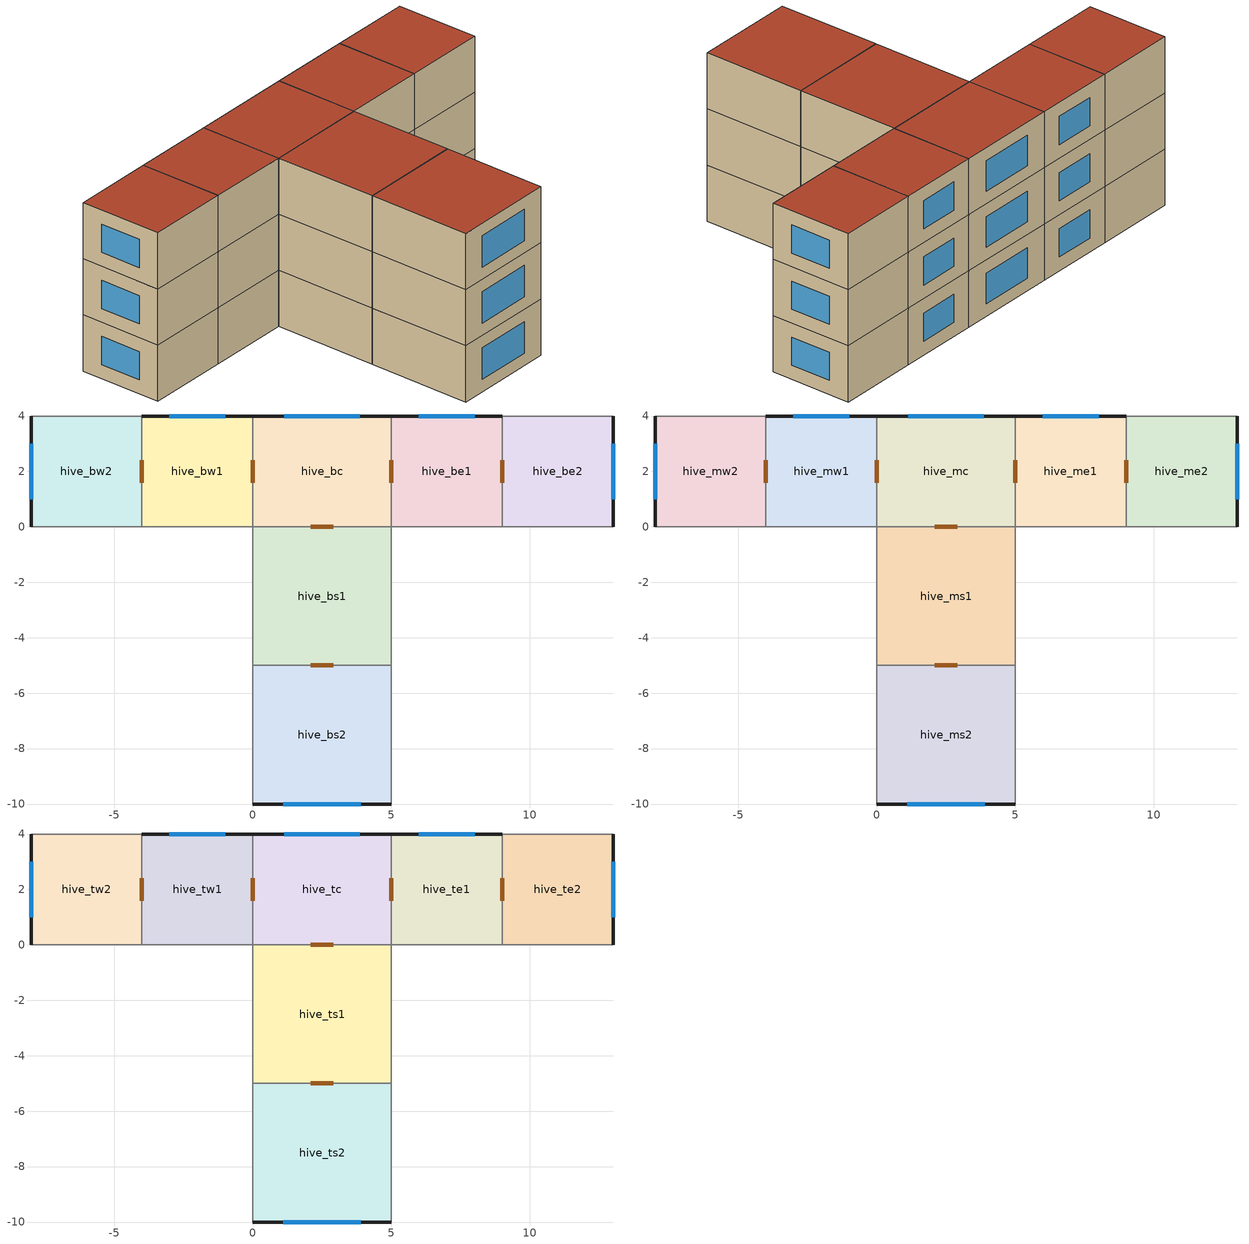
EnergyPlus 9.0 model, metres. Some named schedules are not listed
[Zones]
hive_bc
 floor othersideconditionsmodel (floor): 5,4 5,0 0,0 0,4 z2.7
 wall outside (ext_wall): 5,4 0,4 z2.7:5.4
 wall to hive_bs1 (int_wall): 0,0 5,0 z2.7:5.4
 wall to hive_be1 (int_wall): 5,0 5,4 z2.7:5.4
 wall to hive_bw1 (int_wall): 0,4 0,0 z2.7:5.4
 window (simple_window): 3.86,4 1.14,4 z3.32:4.78
 door inside (door_3_cm): 2.1,0 2.9,0 / 5,1.6 5,2.4 / 0,2.4 0,1.6 z2.7:4.8
hive_bs1
 floor othersideconditionsmodel (floor): 5,0 5,-5 0,-5 0,0 z2.7
 wall to hive_bs2 (int_wall): 0,-5 5,-5 z2.7:5.4
 wall adiabatic (int_wall): 5,-5 5,0 / 0,0 0,-5 z2.7:5.4
 door inside (door_3_cm): 2.1,-5 2.9,-5 z2.7:4.8
hive_bs2
 floor othersideconditionsmodel (floor): 5,-5 5,-10 0,-10 0,-5 z2.7
 wall outside (ext_wall): 0,-10 5,-10 z2.7:5.4
 wall adiabatic (int_wall): 5,-10 5,-5 / 0,-5 0,-10 z2.7:5.4
 window (simple_window): 1.1,-10 3.9,-10 z3.29:4.81
hive_be1
 floor othersideconditionsmodel (floor): 9,4 9,0 5,0 5,4 z2.7
 wall outside (ext_wall): 9,4 5,4 z2.7:5.4
 wall adiabatic (int_wall): 5,0 9,0 z2.7:5.4
 wall to hive_be2 (int_wall): 9,0 9,4 z2.7:5.4
 window (simple_window): 8,4 6,4 z3.37:4.73
 door inside (door_3_cm): 9,1.6 9,2.4 z2.7:4.8
hive_be2
 floor othersideconditionsmodel (floor): 13,4 13,0 9,0 9,4 z2.7
 wall outside (ext_wall): 13,0 13,4 z2.7:5.4
 wall adiabatic (int_wall): 9,0 13,0 / 13,4 9,4 z2.7:5.4
 window (simple_window): 13,1 13,3 z3.37:4.73
hive_bw1
 floor othersideconditionsmodel (floor): 0,4 0,0 -4,0 -4,4 z2.7
 wall outside (ext_wall): 0,4 -4,4 z2.7:5.4
 wall adiabatic (int_wall): -4,0 0,0 z2.7:5.4
 wall to hive_bw2 (int_wall): -4,4 -4,0 z2.7:5.4
 window (simple_window): -1,4 -3,4 z3.37:4.73
 door inside (door_3_cm): -4,2.4 -4,1.6 z2.7:4.8
hive_bw2
 floor othersideconditionsmodel (floor): -4,4 -4,0 -8,0 -8,4 z2.7
 wall outside (ext_wall): -8,4 -8,0 z2.7:5.4
 wall adiabatic (int_wall): -8,0 -4,0 / -4,4 -8,4 z2.7:5.4
 window (simple_window): -8,3 -8,1 z3.37:4.73
hive_mc
 floor to hive_bc (floor): 5,4 5,0 0,0 0,4 z5.4
 wall outside (ext_wall): 5,4 0,4 z5.4:8.1
 wall to hive_ms1 (int_wall): 0,0 5,0 z5.4:8.1
 wall to hive_me1 (int_wall): 5,0 5,4 z5.4:8.1
 wall to hive_mw1 (int_wall): 0,4 0,0 z5.4:8.1
 window (simple_window): 3.86,4 1.14,4 z6.02:7.48
 door inside (door_3_cm): 2.1,0 2.9,0 / 5,1.6 5,2.4 / 0,2.4 0,1.6 z5.4:7.5
hive_ms1
 floor to hive_bs1 (floor): 5,0 5,-5 0,-5 0,0 z5.4
 wall to hive_ms2 (int_wall): 0,-5 5,-5 z5.4:8.1
 wall adiabatic (int_wall): 5,-5 5,0 / 0,0 0,-5 z5.4:8.1
 door inside (door_3_cm): 2.1,-5 2.9,-5 z5.4:7.5
hive_ms2
 floor to hive_bs2 (floor): 5,-5 5,-10 0,-10 0,-5 z5.4
 wall outside (ext_wall): 0,-10 5,-10 z5.4:8.1
 wall adiabatic (int_wall): 5,-10 5,-5 / 0,-5 0,-10 z5.4:8.1
 window (simple_window): 1.1,-10 3.9,-10 z5.99:7.51
hive_me1
 floor to hive_be1 (floor): 9,4 9,0 5,0 5,4 z5.4
 wall outside (ext_wall): 9,4 5,4 z5.4:8.1
 wall adiabatic (int_wall): 5,0 9,0 z5.4:8.1
 wall to hive_me2 (int_wall): 9,0 9,4 z5.4:8.1
 window (simple_window): 8,4 6,4 z6.07:7.43
 door inside (door_3_cm): 9,1.6 9,2.4 z5.4:7.5
hive_me2
 floor to hive_be2 (floor): 13,4 13,0 9,0 9,4 z5.4
 wall outside (ext_wall): 13,0 13,4 z5.4:8.1
 wall adiabatic (int_wall): 9,0 13,0 / 13,4 9,4 z5.4:8.1
 window (simple_window): 13,1 13,3 z6.07:7.43
hive_mw1
 floor to hive_bw1 (floor): 0,4 0,0 -4,0 -4,4 z5.4
 wall outside (ext_wall): 0,4 -4,4 z5.4:8.1
 wall adiabatic (int_wall): -4,0 0,0 z5.4:8.1
 wall to hive_mw2 (int_wall): -4,4 -4,0 z5.4:8.1
 window (simple_window): -1,4 -3,4 z6.07:7.43
 door inside (door_3_cm): -4,2.4 -4,1.6 z5.4:7.5
hive_mw2
 floor to hive_bw2 (floor): -4,4 -4,0 -8,0 -8,4 z5.4
 wall outside (ext_wall): -8,4 -8,0 z5.4:8.1
 wall adiabatic (int_wall): -8,0 -4,0 / -4,4 -8,4 z5.4:8.1
 window (simple_window): -8,3 -8,1 z6.07:7.43
hive_tc
 floor to hive_mc (floor): 5,4 5,0 0,0 0,4 z8.1
 wall outside (ext_wall): 5,4 0,4 z8.1:10.8
 wall to hive_ts1 (int_wall): 0,0 5,0 z8.1:10.8
 wall to hive_te1 (int_wall): 5,0 5,4 z8.1:10.8
 wall to hive_tw1 (int_wall): 0,4 0,0 z8.1:10.8
 window (simple_window): 3.86,4 1.14,4 z8.72:10.18
 door inside (door_3_cm): 2.1,0 2.9,0 / 5,1.6 5,2.4 / 0,2.4 0,1.6 z8.1:10.2
 roof outside (roof): 0,4 0,0 5,0 5,4 z10.8
hive_ts1
 floor to hive_mc (floor): 5,0 5,-5 0,-5 0,0 z8.1
 wall to hive_ts2 (int_wall): 0,-5 5,-5 z8.1:10.8
 wall adiabatic (int_wall): 5,-5 5,0 / 0,0 0,-5 z8.1:10.8
 door inside (door_3_cm): 2.1,-5 2.9,-5 z8.1:10.2
 roof outside (roof): 0,0 0,-5 5,-5 5,0 z10.8
hive_ts2
 floor to hive_mc (floor): 5,-5 5,-10 0,-10 0,-5 z8.1
 wall outside (ext_wall): 0,-10 5,-10 z8.1:10.8
 wall adiabatic (int_wall): 5,-10 5,-5 / 0,-5 0,-10 z8.1:10.8
 window (simple_window): 1.1,-10 3.9,-10 z8.69:10.21
 roof outside (roof): 0,-5 0,-10 5,-10 5,-5 z10.8
hive_te1
 floor to hive_mc (floor): 9,4 9,0 5,0 5,4 z8.1
 wall outside (ext_wall): 9,4 5,4 z8.1:10.8
 wall adiabatic (int_wall): 5,0 9,0 z8.1:10.8
 wall to hive_te2 (int_wall): 9,0 9,4 z8.1:10.8
 window (simple_window): 8,4 6,4 z8.77:10.13
 door inside (door_3_cm): 9,1.6 9,2.4 z8.1:10.2
 roof outside (roof): 5,4 5,0 9,0 9,4 z10.8
hive_te2
 floor to hive_mc (floor): 13,4 13,0 9,0 9,4 z8.1
 wall outside (ext_wall): 13,0 13,4 z8.1:10.8
 wall adiabatic (int_wall): 9,0 13,0 / 13,4 9,4 z8.1:10.8
 window (simple_window): 13,1 13,3 z8.77:10.13
 roof outside (roof): 9,4 9,0 13,0 13,4 z10.8
hive_tw1
 floor to hive_mc (floor): 0,4 0,0 -4,0 -4,4 z8.1
 wall outside (ext_wall): 0,4 -4,4 z8.1:10.8
 wall adiabatic (int_wall): -4,0 0,0 z8.1:10.8
 wall to hive_tw2 (int_wall): -4,4 -4,0 z8.1:10.8
 window (simple_window): -1,4 -3,4 z8.77:10.13
 door inside (door_3_cm): -4,2.4 -4,1.6 z8.1:10.2
 roof outside (roof): -4,4 -4,0 0,0 0,4 z10.8
hive_tw2
 floor to hive_mc (floor): -4,4 -4,0 -8,0 -8,4 z8.1
 wall outside (ext_wall): -8,4 -8,0 z8.1:10.8
 wall adiabatic (int_wall): -8,0 -4,0 / -4,4 -8,4 z8.1:10.8
 window (simple_window): -8,3 -8,1 z8.77:10.13
 roof outside (roof): -8,4 -8,0 -4,0 -4,4 z10.8
[Building]
tetris_model: Loads convergence tolerance value=0.04; Maximum number of warmup days=25; Minimum number of warmup days=6; North axis=0; Solar distribution=FullInteriorAndExteriorWithReflections; Temperature convergence tolerance value=0.4; Terrain=City
[Site:GroundDomain:Slab]
ground_domain: 1, 0.4, 1.6, 10, No, Full, 6, 5, Timestep, ground_coupled_oscm, OnGrade, 1250, 30, 50, 1500, 1.5, finite_diff, Site:GroundTemperature:Undisturbed:FiniteDifference, No
[Site:GroundTemperature:Undisturbed:FiniteDifference]
finite_diff: 0.4, 1250, 30, 50, 1500, 1.5
[Construction]
floor: impermeabilizacao, concreto_5cm, contrapiso, piso_ceramico
roof: fibrocimento_telha, camara_cobertura, concreto
ext_wall: argamassa_externa, tijolo_9x19x19, camara_parede, tijolo_9x19x19, argamassa_interna
int_wall: argamassa_interna, tijolo_9x19x19, camara_parede, tijolo_9x19x19, argamassa_interna
door_3_cm: porta_mad_int_3cm
simple_window: vidro_simples_0.87
[Material] Thermal absorptance=0.9
Name | Conductivity | Density | Roughness | Solar absorptance | Specific heat | Thickness | Visible absorptance
argamassa_externa; argamassa_interna | 1.15 | 2000 | MediumRough | 0.5 | 1000 | 0.025 | 0.5
concreto_5cm | 1.75 | 2200 | MediumRough | 0.7 | 1000 | 0.05 | 0.7
contrapiso | 1.15 | 2000 | MediumRough | 0.7 | 1000 | 0.02 | 0.7
concreto | 1.75 | 2200 | Rough | 0.5 | 1000 | 0.1 | 0.5
fibrocimento_telha | 0.65 | 1700 | MediumRough | 0.5 | 840 | 0.008 | 0.5
impermeabilizacao | 0.23 | 1000 | Smooth | 0.7 | 920 | 0.0001 | 0.7
piso_ceramico | 1.05 | 2000 | Smooth | 0.7 | 920 | 0.0075 | 0.7
porta_mad_int_3cm | 0.15 | 650 | MediumSmooth | 0.5 | 2300 | 0.03 | 0.5
tijolo_9x19x19 | 0.9 | 1600 | Rough | 0.7 | 920 | 0.013 | 0.7
[Material:AirGap]
Name | Thermal resistance
camara_cobertura | 0.21
camara_parede | 0.17
[WindowMaterial:SimpleGlazingSystem]
vidro_simples_0.87: Solar heat gain coefficient=0.87; U factor=5.7
[ElectricEquipment] Design level=120; Design level calculation method=EquipmentLevel; End use subcategory=General; Fraction latent=0; Fraction lost=0; Fraction radiant=0.3; Schedule=sch_equip_liv
Name | Zone or zonelist
equip_hive_bc | hive_bc
equip_hive_bs2 | hive_bs2
equip_hive_be2 | hive_be2
equip_hive_bw2 | hive_bw2
equip_hive_mc | hive_mc
equip_hive_ms2 | hive_ms2
equip_hive_me2 | hive_me2
equip_hive_mw2 | hive_mw2
equip_hive_tc | hive_tc
equip_hive_ts2 | hive_ts2
equip_hive_te2 | hive_te2
equip_hive_tw2 | hive_tw2
[Lights] Design level calculation method=Watts/Area; End use subcategory=GeneralLights; Fraction radiant=0.32; Fraction replaceable=0; Fraction visible=0.23; Return air fraction=0; Watts per zone floor area=5
Name | Zone or zonelist | Schedule
lights_hive_bc | hive_bc | sch_ilum_liv
lights_hive_bs2 | hive_bs2 | sch_ilum_liv
lights_hive_be1 | hive_be1 | sch_ilum_dorm
lights_hive_be2 | hive_be2 | sch_ilum_liv
lights_hive_bw1 | hive_bw1 | sch_ilum_dorm
lights_hive_bw2 | hive_bw2 | sch_ilum_liv
lights_hive_mc | hive_mc | sch_ilum_liv
lights_hive_ms2 | hive_ms2 | sch_ilum_liv
lights_hive_me1 | hive_me1 | sch_ilum_dorm
lights_hive_me2 | hive_me2 | sch_ilum_liv
lights_hive_mw1 | hive_mw1 | sch_ilum_dorm
lights_hive_mw2 | hive_mw2 | sch_ilum_liv
lights_hive_tc | hive_tc | sch_ilum_liv
lights_hive_ts2 | hive_ts2 | sch_ilum_liv
lights_hive_te1 | hive_te1 | sch_ilum_dorm
lights_hive_te2 | hive_te2 | sch_ilum_liv
lights_hive_tw1 | hive_tw1 | sch_ilum_dorm
lights_hive_tw2 | hive_tw2 | sch_ilum_liv
[People] Fraction radiant=0.3; Number of people calculation method=People
Name | Zone or zonelist | Number of people | Activity level schedule | Number of people schedule
people_hive_bc | hive_bc | 4 | sch_activ_liv | sch_occup_liv
people_hive_bs2 | hive_bs2 | 4 | sch_activ_liv | sch_occup_liv
people_hive_be1 | hive_be1 | 2 | sch_activ_dorm | sch_occup_dorm
people_hive_be2 | hive_be2 | 4 | sch_activ_liv | sch_occup_liv
people_hive_bw1 | hive_bw1 | 2 | sch_activ_dorm | sch_occup_dorm
people_hive_bw2 | hive_bw2 | 4 | sch_activ_liv | sch_occup_liv
people_hive_mc | hive_mc | 4 | sch_activ_liv | sch_occup_liv
people_hive_ms2 | hive_ms2 | 4 | sch_activ_liv | sch_occup_liv
people_hive_me1 | hive_me1 | 2 | sch_activ_dorm | sch_occup_dorm
people_hive_me2 | hive_me2 | 4 | sch_activ_liv | sch_occup_liv
people_hive_mw1 | hive_mw1 | 2 | sch_activ_dorm | sch_occup_dorm
people_hive_mw2 | hive_mw2 | 4 | sch_activ_liv | sch_occup_liv
people_hive_tc | hive_tc | 4 | sch_activ_liv | sch_occup_liv
people_hive_ts2 | hive_ts2 | 4 | sch_activ_liv | sch_occup_liv
people_hive_te1 | hive_te1 | 2 | sch_activ_dorm | sch_occup_dorm
people_hive_te2 | hive_te2 | 4 | sch_activ_liv | sch_occup_liv
people_hive_tw1 | hive_tw1 | 2 | sch_activ_dorm | sch_occup_dorm
people_hive_tw2 | hive_tw2 | 4 | sch_activ_liv | sch_occup_liv
[SurfaceProperty:OtherSideConditionsModel]
ground_coupled_oscm: Type of modeling=GroundCoupledSurface
[Zone] Multiplier=1
hive_bc; hive_bs1; hive_bs2; hive_be1; hive_be2; hive_bw1; hive_bw2; hive_mc; hive_ms1; hive_ms2; hive_me1; hive_me2; hive_mw1; hive_mw2; hive_tc; hive_ts1; hive_ts2; hive_te1; hive_te2; hive_tw1; hive_tw2
[Schedule:Compact]
sch_activ_liv: Through: 12/31, For:AllDays, Until: 24:00, 108
sch_activ_dorm: Through: 12/31, For:AllDays, Until: 24:00, 81
sch_equip_liv: Through: 12/31, For:AllDays, Until: 14:00, 0, Until: 22:00, 1, Until: 24:00, 0
sch_ilum_liv: Through: 12/31, For: AllDays, Until: 16:00, 0, Until: 22:00, 1, Until: 24:00, 0
sch_ilum_dorm: Through: 12/31, For: AllDays, Until: 06:00, 0, Until: 08:00, 1, Until: 22:00, 0, Until: 24:00, 1
sch_occup_liv: Through: 12/31, For: AllDays, Until: 14:00, 0, Until: 18:00, 0.5, Until: 22:00, 1, Until: 24:00, 0
sch_occup_dorm: Through: 12/31, For: AllDays, Until: 08:00, 1, Until: 22:00, 0, Until 24:00, 1
[AirflowNetwork:MultiZone:Component:DetailedOpening] Discharge coefficient for opening factor 1=0.001; Discharge coefficient for opening factor 2=0.65; Extra crack length or height of pivoting axis=0; Height factor for opening factor 1=1; Height factor for opening factor 2=1; Number of sets of opening factor data=2; Opening factor 1=0; Opening factor 2=1; Start height factor for opening factor 1=0; Start height factor for opening factor 2=0; Type of rectangular large vertical opening lvo=NonPivoted; Width factor for opening factor 1=0
Name | Air mass flow coefficient when opening is closed | Air mass flow exponent when opening is closed | Width factor for opening factor 2
window_opening | 0.0003 | 0.63 | 0.45
door_opening | 0.0024 | 0.59 | 1
[AirflowNetwork:MultiZone:Surface] Window door opening factor or crack factor=1
Name | Leakage component | Surface | Ventilation control mode | Ventilation control zone temperature setpoint schedule | Venting availability schedule
afn_hive_bc_window_n | window_opening | hive_bc_window_n | Temperature | sch_window_behav | sch_afn_liv
afn_hive_bs2_window_s | window_opening | hive_bs2_window_s | Temperature | sch_window_behav | sch_afn_liv
afn_hive_be1_window_n | window_opening | hive_be1_window_n | Temperature | sch_window_behav | sch_afn_dorm
afn_hive_be2_window_e | window_opening | hive_be2_window_e | Temperature | sch_window_behav | sch_afn_liv
afn_hive_bw1_window_n | window_opening | hive_bw1_window_n | Temperature | sch_window_behav | sch_afn_dorm
afn_hive_bw2_window_w | window_opening | hive_bw2_window_w | Temperature | sch_window_behav | sch_afn_liv
afn_hive_bc_door_s | door_opening | hive_bc_door_s | NoVent
afn_hive_bc_door_e | door_opening | hive_bc_door_e | NoVent
afn_hive_bc_door_w | door_opening | hive_bc_door_w | NoVent
afn_hive_bs1_door_s | door_opening | hive_bs1_door_s | NoVent
afn_hive_be1_door_e | door_opening | hive_be1_door_e | NoVent
afn_hive_bw1_door_w | door_opening | hive_bw1_door_w | NoVent
afn_hive_mc_window_n | window_opening | hive_mc_window_n | Temperature | sch_window_behav | sch_afn_liv
afn_hive_ms2_window_s | window_opening | hive_ms2_window_s | Temperature | sch_window_behav | sch_afn_liv
afn_hive_me1_window_n | window_opening | hive_me1_window_n | Temperature | sch_window_behav | sch_afn_dorm
afn_hive_me2_window_e | window_opening | hive_me2_window_e | Temperature | sch_window_behav | sch_afn_liv
afn_hive_mw1_window_n | window_opening | hive_mw1_window_n | Temperature | sch_window_behav | sch_afn_dorm
afn_hive_mw2_window_w | window_opening | hive_mw2_window_w | Temperature | sch_window_behav | sch_afn_liv
afn_hive_mc_door_s | door_opening | hive_mc_door_s | NoVent
afn_hive_mc_door_e | door_opening | hive_mc_door_e | NoVent
afn_hive_mc_door_w | door_opening | hive_mc_door_w | NoVent
afn_hive_ms1_door_s | door_opening | hive_ms1_door_s | NoVent
afn_hive_me1_door_e | door_opening | hive_me1_door_e | NoVent
afn_hive_mw1_door_w | door_opening | hive_mw1_door_w | NoVent
afn_hive_tc_window_n | window_opening | hive_tc_window_n | Temperature | sch_window_behav | sch_afn_liv
afn_hive_ts2_window_s | window_opening | hive_ts2_window_s | Temperature | sch_window_behav | sch_afn_liv
afn_hive_te1_window_n | window_opening | hive_te1_window_n | Temperature | sch_window_behav | sch_afn_dorm
afn_hive_te2_window_e | window_opening | hive_te2_window_e | Temperature | sch_window_behav | sch_afn_liv
afn_hive_tw1_window_n | window_opening | hive_tw1_window_n | Temperature | sch_window_behav | sch_afn_dorm
afn_hive_tw2_window_w | window_opening | hive_tw2_window_w | Temperature | sch_window_behav | sch_afn_liv
afn_hive_tc_door_s | door_opening | hive_tc_door_s | NoVent
afn_hive_tc_door_e | door_opening | hive_tc_door_e | NoVent
afn_hive_tc_door_w | door_opening | hive_tc_door_w | NoVent
afn_hive_ts1_door_s | door_opening | hive_ts1_door_s | NoVent
afn_hive_te1_door_e | door_opening | hive_te1_door_e | NoVent
afn_hive_tw1_door_w | door_opening | hive_tw1_door_w | NoVent
[AirflowNetwork:MultiZone:Zone]
Name | Zone
afn_hive_bc | hive_bc
afn_hive_bs1 | hive_bs1
afn_hive_bs2 | hive_bs2
afn_hive_be1 | hive_be1
afn_hive_be2 | hive_be2
afn_hive_bw1 | hive_bw1
afn_hive_bw2 | hive_bw2
afn_hive_mc | hive_mc
afn_hive_ms1 | hive_ms1
afn_hive_ms2 | hive_ms2
afn_hive_me1 | hive_me1
afn_hive_me2 | hive_me2
afn_hive_mw1 | hive_mw1
afn_hive_mw2 | hive_mw2
afn_hive_tc | hive_tc
afn_hive_ts1 | hive_ts1
afn_hive_ts2 | hive_ts2
afn_hive_te1 | hive_te1
afn_hive_te2 | hive_te2
afn_hive_tw1 | hive_tw1
afn_hive_tw2 | hive_tw2
[AirflowNetwork:SimulationControl]
afn_control: Absolute airflow convergence tolerance=1e-06; Airflownetwork control=MultizoneWithoutDistribution; Azimuth angle of long axis of building=90; Building type=LowRise; Convergence acceleration limit=-0.5; Height selection for local wind pressure calculation=OpeningHeight; Initialization type=LinearInitializationMethod; Maximum number of iterations=500; Ratio of building width along short axis to width along long axis=1; Relative airflow convergence tolerance=0.0001; Wind pressure coefficient type=SurfaceAverageCalculation
